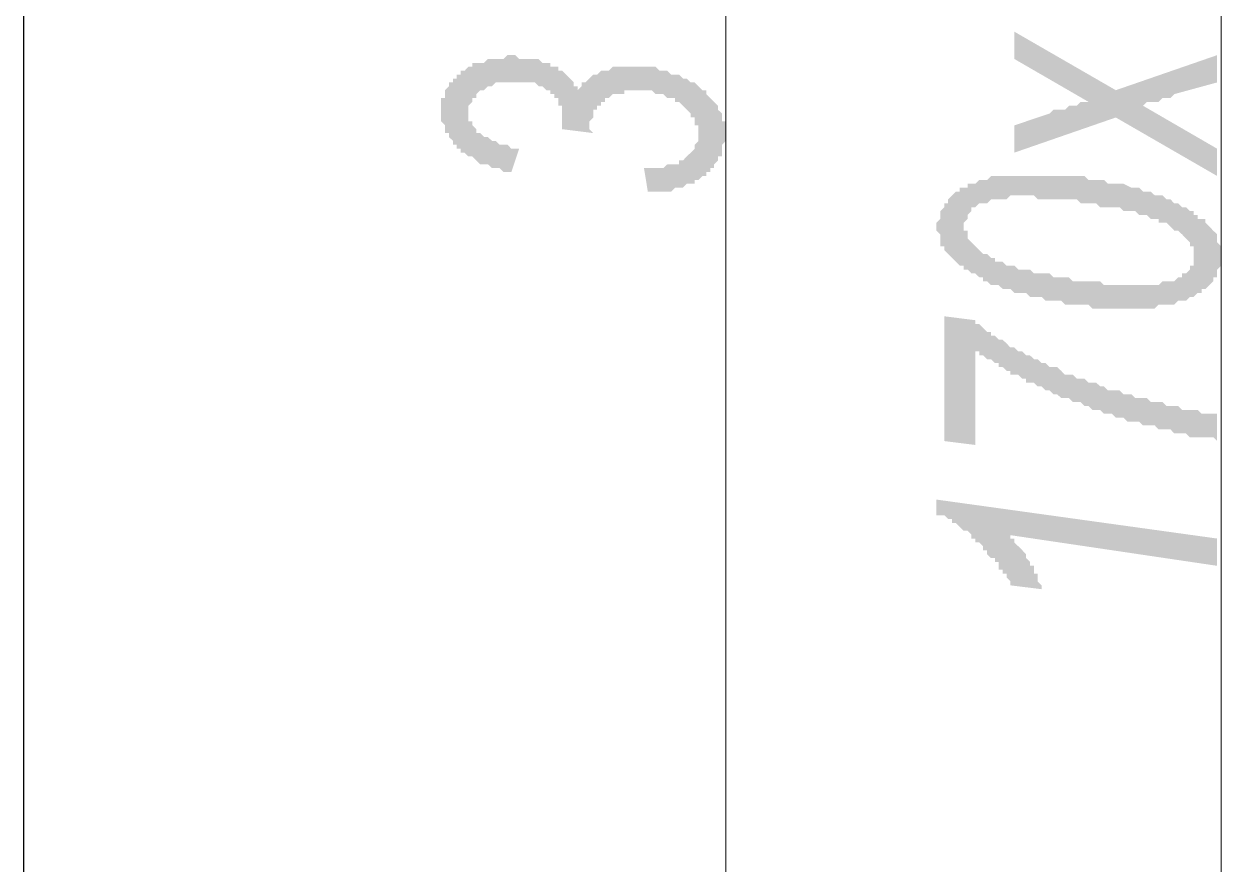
# Model space of a CAD drawing. Header units: millimetres. Extents: x 1372 to 666090, y 1285 to 31551.
# Drawn here: x 525534 to 526815, y 12585 to 13484 of the extents above; entities that cross this region are included whole.
import ezdxf

# ---------------------------------------------------------------- set-up
doc = ezdxf.new("R2010")
doc.units = ezdxf.units.MM
doc.layers.add('PDF _0', color=7, linetype='Continuous')
doc.layers.add('PDF _Аннотация - Общий_Ном._пера__1', color=7, linetype='Continuous')
doc.layers.add('PDF _Аннотация - Общий_Ном._пера__101', color=7, linetype='Continuous', true_color=0x989898)

msp = doc.modelspace()

# ---------------------------------------------------------------- hatches: boundary and pattern name
at = {"layer": 'PDF _0', "transparency": 33554559}
for points in [[(526810.7, 13321.3), (526702.3, 13383.9), (526593.8, 13346.3), (526593.8, 13375.5), (526631.4, 13388.1), (526635.5, 13392.2), (526639.7, 13392.2), (526643.9, 13392.2), (526648, 13392.2), (526652.2, 13396.4), (526656.4, 13396.4), (526660.6, 13396.4), (526664.7, 13400.6), (526668.9, 13400.6), (526673.1, 13400.6), (526673.1, 13400.6), (526593.8, 13446.5), (526593.8, 13475.7), (526702.3, 13413.1), (526810.7, 13450.6), (526810.7, 13421.4), (526764.8, 13408.9), (526764.8, 13408.9), (526760.7, 13404.7), (526756.5, 13404.7), (526752.3, 13404.7), (526748.1, 13400.6), (526744, 13400.6), (526739.8, 13400.6), (526735.6, 13400.6), (526731.5, 13396.4), (526731.5, 13396.4), (526810.7, 13350.5)], [(526201.7, 13304.6), (526197.6, 13329.7), (526201.7, 13329.7), (526205.9, 13329.7), (526210.1, 13329.7), (526214.2, 13329.7), (526218.4, 13329.7), (526222.6, 13333.8), (526226.7, 13333.8), (526230.9, 13333.8), (526235.1, 13333.8), (526235.1, 13338), (526239.3, 13338), (526243.4, 13342.2), (526243.4, 13342.2), (526243.4, 13342.2), (526247.6, 13346.3), (526247.6, 13346.3), (526251.8, 13350.5), (526251.8, 13350.5), (526251.8, 13354.7), (526255.9, 13358.9), (526255.9, 13358.9), (526255.9, 13363), (526255.9, 13367.2), (526255.9, 13367.2), (526255.9, 13371.4), (526255.9, 13375.5), (526251.8, 13375.5), (526251.8, 13379.7), (526251.8, 13383.9), (526247.6, 13383.9), (526247.6, 13388.1), (526247.6, 13388.1), (526243.4, 13392.2), (526239.3, 13396.4), (526239.3, 13396.4), (526235.1, 13400.6), (526230.9, 13400.6), (526230.9, 13404.7), (526226.7, 13404.7), (526222.6, 13404.7), (526218.4, 13408.9), (526214.2, 13408.9), (526210.1, 13408.9), (526210.1, 13408.9), (526205.9, 13413.1), (526201.7, 13413.1), (526197.6, 13413.1), (526193.4, 13413.1), (526189.2, 13413.1), (526185, 13413.1), (526180.9, 13413.1), (526176.7, 13413.1), (526176.7, 13408.9), (526172.5, 13408.9), (526168.4, 13408.9), (526164.2, 13408.9), (526160, 13404.7), (526155.8, 13404.7), (526155.8, 13400.6), (526151.7, 13400.6), (526151.7, 13396.4), (526147.5, 13396.4), (526147.5, 13392.2), (526143.3, 13392.2), (526143.3, 13388.1), (526143.3, 13383.9), (526143.3, 13383.9), (526139.2, 13379.7), (526139.2, 13375.5), (526139.2, 13375.5), (526139.2, 13371.4), (526139.2, 13371.4), (526143.3, 13367.2), (526110, 13371.4), (526110, 13371.4), (526110, 13375.5), (526110, 13375.5), (526110, 13379.7), (526110, 13383.9), (526110, 13388.1), (526110, 13392.2), (526110, 13392.2), (526110, 13396.4), (526105.8, 13396.4), (526105.8, 13400.6), (526105.8, 13404.7), (526101.6, 13404.7), (526101.6, 13408.9), (526097.4, 13408.9), (526097.4, 13413.1), (526093.3, 13413.1), (526089.1, 13417.3), (526084.9, 13417.3), (526084.9, 13417.3), (526080.8, 13421.4), (526076.6, 13421.4), (526072.4, 13421.4), (526068.2, 13421.4), (526064.1, 13421.4), (526059.9, 13421.4), (526059.9, 13421.4), (526055.7, 13421.4), (526051.6, 13421.4), (526047.4, 13421.4), (526043.2, 13421.4), (526039, 13421.4), (526034.9, 13417.3), (526030.7, 13417.3), (526030.7, 13417.3), (526026.5, 13413.1), (526022.4, 13413.1), (526022.4, 13413.1), (526018.2, 13408.9), (526018.2, 13404.7), (526014, 13404.7), (526014, 13400.6), (526014, 13400.6), (526009.8, 13396.4), (526009.8, 13392.2), (526009.8, 13392.2), (526009.8, 13388.1), (526009.8, 13388.1), (526009.8, 13383.9), (526009.8, 13379.7), (526014, 13379.7), (526014, 13375.5), (526014, 13375.5), (526018.2, 13371.4), (526018.2, 13367.2), (526022.4, 13367.2), (526026.5, 13363), (526026.5, 13363), (526030.7, 13363), (526034.9, 13358.9), (526034.9, 13358.9), (526039, 13358.9), (526043.2, 13354.7), (526047.4, 13354.7), (526051.6, 13354.7), (526055.7, 13350.5), (526059.9, 13350.5), (526064.1, 13350.5), (526064.1, 13350.5), (526055.7, 13325.5), (526051.6, 13325.5), (526047.4, 13325.5), (526043.2, 13329.7), (526039, 13329.7), (526039, 13329.7), (526034.9, 13329.7), (526030.7, 13333.8), (526026.5, 13333.8), (526022.4, 13333.8), (526018.2, 13338), (526018.2, 13338), (526014, 13342.2), (526009.8, 13342.2), (526005.7, 13346.3), (526005.7, 13346.3), (526001.5, 13346.3), (526001.5, 13350.5), (525997.3, 13350.5), (525997.3, 13354.7), (525993.2, 13354.7), (525993.2, 13358.9), (525989, 13363), (525989, 13363), (525989, 13367.2), (525984.8, 13367.2), (525984.8, 13371.4), (525984.8, 13375.5), (525984.8, 13375.5), (525980.6, 13379.7), (525980.6, 13383.9), (525980.6, 13383.9), (525980.6, 13388.1), (525980.6, 13392.2), (525980.6, 13396.4), (525980.6, 13396.4), (525980.6, 13400.6), (525980.6, 13404.7), (525984.8, 13404.7), (525984.8, 13408.9), (525984.8, 13413.1), (525984.8, 13413.1), (525989, 13417.3), (525989, 13421.4), (525993.2, 13421.4), (525993.2, 13425.6), (525997.3, 13425.6), (525997.3, 13429.8), (526001.5, 13429.8), (526001.5, 13433.9), (526001.5, 13433.9), (526005.7, 13433.9), (526009.8, 13438.1), (526014, 13438.1), (526014, 13442.3), (526018.2, 13442.3), (526022.4, 13442.3), (526026.5, 13442.3), (526030.7, 13446.5), (526034.9, 13446.5), (526039, 13446.5), (526039, 13446.5), (526043.2, 13446.5), (526047.4, 13446.5), (526051.6, 13450.6), (526055.7, 13450.6), (526059.9, 13450.6), (526064.1, 13446.5), (526068.2, 13446.5), (526072.4, 13446.5), (526076.6, 13446.5), (526080.8, 13446.5), (526084.9, 13446.5), (526089.1, 13442.3), (526093.3, 13442.3), (526097.4, 13442.3), (526097.4, 13438.1), (526101.6, 13438.1), (526105.8, 13438.1), (526105.8, 13433.9), (526110, 13433.9), (526114.1, 13429.8), (526114.1, 13429.8), (526118.3, 13425.6), (526118.3, 13425.6), (526122.5, 13421.4), (526122.5, 13417.3), (526126.6, 13417.3), (526126.6, 13413.1), (526130.8, 13417.3), (526130.8, 13421.4), (526135, 13421.4), (526139.2, 13425.6), (526139.2, 13425.6), (526143.3, 13429.8), (526147.5, 13429.8), (526147.5, 13429.8), (526151.7, 13433.9), (526155.8, 13433.9), (526160, 13433.9), (526164.2, 13438.1), (526168.4, 13438.1), (526172.5, 13438.1), (526176.7, 13438.1), (526180.9, 13438.1), (526185, 13438.1), (526185, 13438.1), (526189.2, 13438.1), (526193.4, 13438.1), (526197.6, 13438.1), (526201.7, 13438.1), (526205.9, 13438.1), (526210.1, 13438.1), (526214.2, 13433.9), (526218.4, 13433.9), (526222.6, 13433.9), (526222.6, 13433.9), (526226.7, 13429.8), (526230.9, 13429.8), (526235.1, 13429.8), (526239.3, 13425.6), (526243.4, 13425.6), (526243.4, 13425.6), (526247.6, 13421.4), (526251.8, 13421.4), (526255.9, 13417.3), (526255.9, 13417.3), (526255.9, 13417.3), (526260.1, 13413.1), (526264.3, 13413.1), (526264.3, 13408.9), (526268.5, 13404.7), (526268.5, 13404.7), (526272.6, 13400.6), (526272.6, 13400.6), (526276.8, 13396.4), (526276.8, 13396.4), (526276.8, 13392.2), (526281, 13388.1), (526281, 13388.1), (526281, 13383.9), (526281, 13379.7), (526285.1, 13379.7), (526285.1, 13375.5), (526285.1, 13371.4), (526285.1, 13371.4), (526285.1, 13367.2), (526285.1, 13363), (526285.1, 13363), (526285.1, 13358.9), (526281, 13354.7), (526281, 13350.5), (526281, 13350.5), (526281, 13346.3), (526281, 13342.2), (526276.8, 13342.2), (526276.8, 13338), (526276.8, 13338), (526272.6, 13333.8), (526272.6, 13329.7), (526268.5, 13329.7), (526268.5, 13325.5), (526264.3, 13325.5), (526264.3, 13321.3), (526260.1, 13321.3), (526260.1, 13321.3), (526255.9, 13317.1), (526251.8, 13317.1), (526251.8, 13313), (526247.6, 13313), (526243.4, 13313), (526239.3, 13308.8), (526235.1, 13308.8), (526235.1, 13308.8), (526230.9, 13308.8), (526226.7, 13304.6), (526222.6, 13304.6), (526218.4, 13304.6), (526214.2, 13304.6), (526210.1, 13304.6), (526205.9, 13304.6), (526201.7, 13304.6)], [(526810.7, 13037.7), (526806.5, 13041.8), (526802.4, 13041.8), (526798.2, 13041.8), (526798.2, 13041.8), (526794, 13041.8), (526789.9, 13041.8), (526785.7, 13041.8), (526781.5, 13041.8), (526777.3, 13046), (526773.2, 13046), (526769, 13046), (526764.8, 13046), (526760.7, 13050.2), (526756.5, 13050.2), (526752.3, 13050.2), (526748.1, 13050.2), (526744, 13054.4), (526739.8, 13054.4), (526739.8, 13054.4), (526735.6, 13054.4), (526731.5, 13054.4), (526727.3, 13058.5), (526723.1, 13058.5), (526718.9, 13058.5), (526714.8, 13058.5), (526710.6, 13062.7), (526706.4, 13062.7), (526706.4, 13062.7), (526702.3, 13062.7), (526698.1, 13066.9), (526693.9, 13066.9), (526689.7, 13066.9), (526685.6, 13071), (526681.4, 13071), (526677.2, 13071), (526673.1, 13075.2), (526673.1, 13075.2), (526668.9, 13075.2), (526664.7, 13079.4), (526660.6, 13079.4), (526656.4, 13079.4), (526652.2, 13083.6), (526648, 13083.6), (526643.9, 13083.6), (526639.7, 13087.7), (526639.7, 13087.7), (526635.5, 13087.7), (526631.4, 13091.9), (526631.4, 13091.9), (526627.2, 13091.9), (526623, 13096.1), (526618.8, 13096.1), (526614.7, 13100.2), (526610.5, 13100.2), (526606.3, 13100.2), (526606.3, 13104.4), (526602.2, 13104.4), (526598, 13108.6), (526593.8, 13108.6), (526589.6, 13108.6), (526589.6, 13112.8), (526585.5, 13112.8), (526581.3, 13116.9), (526577.1, 13116.9), (526577.1, 13121.1), (526573, 13121.1), (526568.8, 13125.3), (526568.8, 13125.3), (526564.6, 13125.3), (526560.4, 13129.4), (526556.3, 13129.4), (526556.3, 13133.6), (526552.1, 13133.6), (526552.1, 13137.8), (526552.1, 13033.5), (526518.7, 13037.7), (526518.7, 13171.2), (526552.1, 13167), (526552.1, 13162.8), (526556.3, 13162.8), (526560.4, 13158.6), (526560.4, 13158.6), (526564.6, 13154.5), (526568.8, 13154.5), (526568.8, 13150.3), (526573, 13150.3), (526577.1, 13146.1), (526577.1, 13146.1), (526581.3, 13146.1), (526585.5, 13142), (526585.5, 13142), (526589.6, 13137.8), (526593.8, 13137.8), (526598, 13133.6), (526598, 13133.6), (526602.2, 13133.6), (526606.3, 13129.4), (526610.5, 13129.4), (526614.7, 13125.3), (526614.7, 13125.3), (526618.8, 13125.3), (526623, 13121.1), (526627.2, 13121.1), (526631.4, 13116.9), (526635.5, 13116.9), (526639.7, 13116.9), (526643.9, 13112.8), (526643.9, 13112.8), (526648, 13108.6), (526652.2, 13108.6), (526656.4, 13108.6), (526660.6, 13104.4), (526664.7, 13104.4), (526668.9, 13104.4), (526673.1, 13100.2), (526677.2, 13100.2), (526681.4, 13100.2), (526685.6, 13096.1), (526685.6, 13096.1), (526689.7, 13096.1), (526693.9, 13091.9), (526698.1, 13091.9), (526702.3, 13091.9), (526706.4, 13091.9), (526710.6, 13087.7), (526714.8, 13087.7), (526718.9, 13087.7), (526723.1, 13083.6), (526727.3, 13083.6), (526731.5, 13083.6), (526735.6, 13083.6), (526739.8, 13079.4), (526739.8, 13079.4), (526744, 13079.4), (526748.1, 13079.4), (526752.3, 13079.4), (526756.5, 13075.2), (526760.7, 13075.2), (526764.8, 13075.2), (526769, 13075.2), (526773.2, 13071), (526777.3, 13071), (526781.5, 13071), (526785.7, 13071), (526785.7, 13071), (526789.9, 13071), (526794, 13066.9), (526798.2, 13066.9), (526802.4, 13066.9), (526806.5, 13066.9), (526810.7, 13066.9), (526810.7, 13066.9)], [(526810.7, 12904.2), (526585.5, 12937.6), (526589.6, 12937.6), (526589.6, 12933.4), (526593.8, 12933.4), (526593.8, 12929.2), (526593.8, 12929.2), (526598, 12925.1), (526598, 12925.1), (526602.2, 12920.9), (526602.2, 12920.9), (526606.3, 12916.7), (526606.3, 12912.5), (526606.3, 12912.5), (526610.5, 12908.4), (526610.5, 12904.2), (526614.7, 12904.2), (526614.7, 12900), (526614.7, 12895.9), (526618.8, 12895.9), (526618.8, 12891.7), (526618.8, 12887.5), (526623, 12883.3), (526623, 12883.3), (526623, 12879.2), (526589.6, 12883.3), (526589.6, 12887.5), (526589.6, 12887.5), (526585.5, 12891.7), (526585.5, 12895.9), (526581.3, 12895.9), (526581.3, 12900), (526577.1, 12900), (526577.1, 12904.2), (526577.1, 12908.4), (526573, 12908.4), (526573, 12912.5), (526568.8, 12912.5), (526564.6, 12916.7), (526564.6, 12920.9), (526560.4, 12920.9), (526560.4, 12925.1), (526556.3, 12929.2), (526552.1, 12929.2), (526552.1, 12933.4), (526547.9, 12933.4), (526547.9, 12937.6), (526543.8, 12941.7), (526539.6, 12941.7), (526539.6, 12941.7), (526535.4, 12945.9), (526535.4, 12945.9), (526531.2, 12950.1), (526531.2, 12950.1), (526527.1, 12950.1), (526527.1, 12954.3), (526522.9, 12954.3), (526518.7, 12958.4), (526514.6, 12958.4), (526510.4, 12958.4), (526510.4, 12958.4), (526510.4, 12975.1), (526810.7, 12933.4)]]:
    msp.add_hatch(color=256, dxfattribs=at).paths.add_polyline_path(points)
h = msp.add_hatch(color=256, dxfattribs=at)
h.paths.add_polyline_path([(526714.8, 13179.5), (526710.6, 13179.5), (526706.4, 13179.5), (526702.3, 13179.5), (526698.1, 13179.5), (526693.9, 13179.5), (526689.7, 13179.5), (526685.6, 13179.5), (526681.4, 13179.5), (526677.2, 13179.5), (526673.1, 13183.7), (526668.9, 13183.7), (526664.7, 13183.7), (526660.6, 13183.7), (526656.4, 13183.7), (526652.2, 13183.7), (526648, 13183.7), (526643.9, 13187.8), (526639.7, 13187.8), (526635.5, 13187.8), (526631.4, 13187.8), (526627.2, 13187.8), (526623, 13192), (526618.8, 13192), (526614.7, 13192), (526610.5, 13192), (526606.3, 13196.2), (526602.2, 13196.2), (526598, 13196.2), (526593.8, 13196.2), (526589.6, 13200.4), (526585.5, 13200.4), (526585.5, 13200.4), (526581.3, 13200.4), (526577.1, 13204.5), (526573, 13204.5), (526573, 13204.5), (526568.8, 13204.5), (526564.6, 13208.7), (526560.4, 13208.7), (526560.4, 13212.9), (526556.3, 13212.9), (526552.1, 13217), (526547.9, 13217), (526547.9, 13217), (526543.8, 13221.2), (526539.6, 13221.2), (526539.6, 13225.4), (526535.4, 13225.4), (526535.4, 13225.4), (526531.2, 13229.6), (526527.1, 13233.7), (526527.1, 13233.7), (526522.9, 13237.9), (526522.9, 13237.9), (526518.7, 13242.1), (526518.7, 13242.1), (526518.7, 13246.2), (526514.6, 13246.2), (526514.6, 13250.4), (526514.6, 13254.6), (526514.6, 13254.6), (526514.6, 13258.8), (526510.4, 13262.9), (526510.4, 13262.9), (526510.4, 13267.1), (526510.4, 13271.3), (526510.4, 13271.3), (526514.6, 13275.4), (526514.6, 13279.6), (526514.6, 13279.6), (526514.6, 13283.8), (526518.7, 13287.9), (526518.7, 13287.9), (526518.7, 13292.1), (526522.9, 13292.1), (526522.9, 13296.3), (526527.1, 13300.5), (526527.1, 13300.5), (526531.2, 13304.6), (526535.4, 13304.6), (526535.4, 13308.8), (526539.6, 13308.8), (526543.8, 13308.8), (526543.8, 13313), (526547.9, 13313), (526552.1, 13313), (526556.3, 13317.1), (526560.4, 13317.1), (526560.4, 13317.1), (526564.6, 13317.1), (526568.8, 13321.3), (526573, 13321.3), (526577.1, 13321.3), (526581.3, 13321.3), (526585.5, 13321.3), (526589.6, 13321.3), (526593.8, 13321.3), (526598, 13321.3), (526602.2, 13321.3), (526610.5, 13321.3), (526610.5, 13321.3), (526614.7, 13321.3), (526618.8, 13321.3), (526623, 13321.3), (526627.2, 13321.3), (526631.4, 13321.3), (526635.5, 13321.3), (526639.7, 13321.3), (526643.9, 13321.3), (526648, 13321.3), (526652.2, 13321.3), (526656.4, 13321.3), (526660.6, 13321.3), (526664.7, 13321.3), (526668.9, 13321.3), (526673.1, 13317.1), (526677.2, 13317.1), (526681.4, 13317.1), (526685.6, 13317.1), (526685.6, 13317.1), (526689.7, 13317.1), (526693.9, 13313), (526698.1, 13313), (526702.3, 13313), (526706.4, 13313), (526706.4, 13313), (526710.6, 13313), (526718.9, 13308.8), (526723.1, 13308.8), (526727.3, 13308.8), (526731.5, 13304.6), (526735.6, 13304.6), (526739.8, 13304.6), (526739.8, 13304.6), (526744, 13300.5), (526748.1, 13300.5), (526752.3, 13300.5), (526756.5, 13296.3), (526760.7, 13296.3), (526764.8, 13292.1), (526764.8, 13292.1), (526769, 13292.1), (526773.2, 13287.9), (526777.3, 13287.9), (526777.3, 13287.9), (526781.5, 13283.8), (526785.7, 13283.8), (526785.7, 13279.6), (526789.9, 13279.6), (526789.9, 13275.4), (526794, 13275.4), (526798.2, 13275.4), (526798.2, 13271.3), (526802.4, 13267.1), (526802.4, 13267.1), (526806.5, 13262.9), (526806.5, 13262.9), (526810.7, 13258.8), (526810.7, 13254.6), (526810.7, 13254.6), (526810.7, 13250.4), (526814.9, 13246.2), (526814.9, 13246.2), (526814.9, 13242.1), (526814.9, 13237.9), (526814.9, 13237.9), (526814.9, 13233.7), (526814.9, 13233.7), (526814.9, 13229.6), (526814.9, 13225.4), (526814.9, 13225.4), (526810.7, 13221.2), (526810.7, 13217), (526810.7, 13217), (526810.7, 13212.9), (526806.5, 13212.9), (526806.5, 13208.7), (526802.4, 13204.5), (526802.4, 13204.5), (526798.2, 13200.4), (526794, 13200.4), (526794, 13196.2), (526789.9, 13196.2), (526785.7, 13192), (526781.5, 13192), (526781.5, 13192), (526777.3, 13187.8), (526773.2, 13187.8), (526773.2, 13187.8), (526769, 13187.8), (526764.8, 13183.7), (526760.7, 13183.7), (526756.5, 13183.7), (526752.3, 13183.7), (526748.1, 13183.7), (526744, 13179.5), (526739.8, 13179.5), (526735.6, 13179.5), (526731.5, 13179.5), (526727.3, 13179.5), (526723.1, 13179.5), (526718.9, 13179.5), (526714.8, 13179.5), (526714.8, 13179.5)], flags=0)
h.paths.add_polyline_path([(526723.1, 13204.5), (526727.3, 13204.5), (526731.5, 13204.5), (526735.6, 13204.5), (526739.8, 13204.5), (526744, 13204.5), (526748.1, 13204.5), (526752.3, 13208.7), (526756.5, 13208.7), (526760.7, 13208.7), (526760.7, 13208.7), (526764.8, 13208.7), (526769, 13212.9), (526773.2, 13212.9), (526773.2, 13217), (526777.3, 13217), (526781.5, 13221.2), (526781.5, 13221.2), (526781.5, 13225.4), (526785.7, 13225.4), (526785.7, 13229.6), (526785.7, 13233.7), (526785.7, 13233.7), (526785.7, 13237.9), (526785.7, 13237.9), (526785.7, 13242.1), (526785.7, 13246.2), (526781.5, 13246.2), (526781.5, 13250.4), (526781.5, 13250.4), (526777.3, 13254.6), (526777.3, 13254.6), (526773.2, 13258.8), (526769, 13262.9), (526769, 13262.9), (526764.8, 13262.9), (526764.8, 13262.9), (526760.7, 13267.1), (526760.7, 13267.1), (526756.5, 13271.3), (526752.3, 13271.3), (526748.1, 13271.3), (526748.1, 13275.4), (526744, 13275.4), (526739.8, 13275.4), (526735.6, 13279.6), (526731.5, 13279.6), (526727.3, 13279.6), (526727.3, 13279.6), (526723.1, 13283.8), (526718.9, 13283.8), (526714.8, 13283.8), (526710.6, 13283.8), (526706.4, 13287.9), (526698.1, 13287.9), (526693.9, 13287.9), (526689.7, 13287.9), (526685.6, 13287.9), (526681.4, 13292.1), (526677.2, 13292.1), (526673.1, 13292.1), (526668.9, 13292.1), (526664.7, 13292.1), (526660.6, 13296.3), (526656.4, 13296.3), (526648, 13296.3), (526643.9, 13296.3), (526639.7, 13296.3), (526635.5, 13296.3), (526635.5, 13296.3), (526631.4, 13296.3), (526627.2, 13296.3), (526623, 13296.3), (526618.8, 13296.3), (526614.7, 13300.5), (526610.5, 13300.5), (526606.3, 13300.5), (526606.3, 13300.5), (526602.2, 13300.5), (526598, 13300.5), (526589.6, 13300.5), (526585.5, 13296.3), (526581.3, 13296.3), (526577.1, 13296.3), (526573, 13296.3), (526568.8, 13296.3), (526568.8, 13296.3), (526564.6, 13292.1), (526560.4, 13292.1), (526556.3, 13292.1), (526556.3, 13292.1), (526552.1, 13287.9), (526547.9, 13287.9), (526547.9, 13283.8), (526543.8, 13279.6), (526543.8, 13279.6), (526543.8, 13275.4), (526543.8, 13275.4), (526539.6, 13271.3), (526539.6, 13267.1), (526539.6, 13267.1), (526539.6, 13262.9), (526543.8, 13262.9), (526543.8, 13258.8), (526543.8, 13254.6), (526543.8, 13254.6), (526547.9, 13250.4), (526547.9, 13250.4), (526552.1, 13246.2), (526552.1, 13246.2), (526556.3, 13242.1), (526556.3, 13242.1), (526560.4, 13237.9), (526564.6, 13237.9), (526568.8, 13233.7), (526573, 13233.7), (526573, 13229.6), (526577.1, 13229.6), (526581.3, 13229.6), (526581.3, 13229.6), (526585.5, 13225.4), (526589.6, 13225.4), (526593.8, 13225.4), (526593.8, 13225.4), (526598, 13221.2), (526602.2, 13221.2), (526606.3, 13221.2), (526610.5, 13221.2), (526614.7, 13217), (526618.8, 13217), (526623, 13217), (526627.2, 13217), (526631.4, 13217), (526635.5, 13212.9), (526639.7, 13212.9), (526648, 13212.9), (526652.2, 13212.9), (526656.4, 13208.7), (526660.6, 13208.7), (526664.7, 13208.7), (526668.9, 13208.7), (526677.2, 13208.7), (526681.4, 13208.7), (526685.6, 13208.7), (526689.7, 13204.5), (526693.9, 13204.5), (526698.1, 13204.5), (526702.3, 13204.5), (526702.3, 13204.5), (526706.4, 13204.5), (526710.6, 13204.5), (526714.8, 13204.5), (526718.9, 13204.5), (526723.1, 13204.5), (526723.1, 13204.5)], flags=0)

# ---------------------------------------------------------------- linework, layer by layer
at = {"layer": 'PDF _0', "lineweight": 9}
for points in [[(526285.1, 12065.8), (526285.1, 15173.3)], [(526814.9, 15173.3), (526814.9, 12311.9)]]:
    msp.add_lwpolyline(points, dxfattribs=at)
at = {"layer": 'PDF _Аннотация - Общий_Ном._пера__1', "lineweight": 20}
for points in [[(525534.3, 13784.3), (525534.3, 13433.9)], [(525534.3, 13258.8), (525534.3, 13258.8)], [(525534.3, 13121.1), (525534.3, 12770.7)], [(525534.3, 12595.5), (525534.3, 12595.5)]]:
    msp.add_lwpolyline(points, dxfattribs=at)
at = {"layer": 'PDF _Аннотация - Общий_Ном._пера__101', "lineweight": 30}
msp.add_lwpolyline([(525534.3, 12065.8), (525534.3, 17867.9)], dxfattribs=at)

doc.saveas('drawing.dxf')
